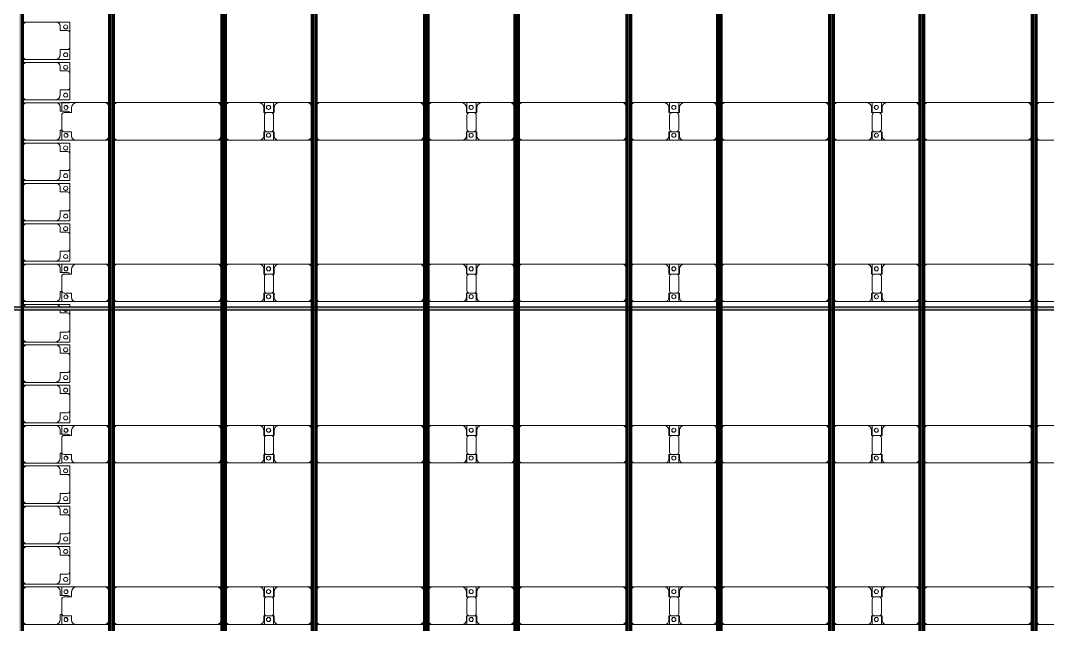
# Model space of a CAD drawing. Header units: millimetres. Extents: x 312848 to 517332, y -142134 to -35114.
# Drawn here: x 399325 to 412048, y -127561 to -120078 of the extents above; entities that cross this region are included whole.
import ezdxf

# ---------------------------------------------------------------- set-up
doc = ezdxf.new("R2010")
doc.units = ezdxf.units.MM
doc.layers.add('A-GENM', color=13, linetype='Continuous', lineweight=9)
doc.layers.add('S-BEAM', color=12, linetype='Continuous', lineweight=9)

# ---------------------------------------------------------------- blocks, each defined once
blk = doc.blocks.new('Dai phao do pin - DẢI PHAO ĐỠ PIN-V14-KHUNG KẾT CẤU BÈ PIN 3')
at = {"layer": 'A-GENM', "color": 7}
for p, q in [((-1312, 242), (-1130, 242)), ((-1312, 137), (-1312, 242)), ((-1190, 182), (-1190, 118)), ((-780, 242), (-1130, 242)), ((-780, 242), (-716, 242)), ((-730, -173), (-730, 192)), ((-676, 242), (-620, 242)), ((-670, 192), (-670, -173)), ((610, 242), (-620, 242)), ((610, 242), (674, 242)), ((660, -173), (660, 192)), ((714, 242), (770, 242)), ((720, 192), (720, -173)), ((1130, 242), (770, 242)), ((1130, 242), (1312, 242)), ((1190, 118), (1190, 182)), ((1198, 242), (1380, 242)), ((1198, 118), (1198, 242)), ((1312, 242), (1312, 118)), ((1320, 182), (1320, 118)), ((1730, 242), (1380, 242)), ((1730, 242), (1794, 242)), ((1780, -173), (1780, 192)), ((1834, 242), (1890, 242)), ((1840, 192), (1840, -173)), ((3120, 242), (1890, 242)), ((3120, 242), (3184, 242)), ((3170, -173), (3170, 192)), ((3224, 242), (3280, 242)), ((3230, 192), (3230, -173)), ((3640, 242), (3280, 242)), ((3640, 242), (3822, 242)), ((3700, 118), (3700, 182)), ((3708, 242), (3890, 242)), ((3708, 118), (3708, 242)), ((3822, 242), (3822, 118)), ((3830, 182), (3830, 118)), ((4240, 242), (3890, 242)), ((4240, 242), (4304, 242)), ((4290, -173), (4290, 192)), ((4344, 242), (4400, 242)), ((4350, 192), (4350, -173)), ((5630, 242), (4400, 242)), ((5630, 242), (5694, 242)), ((5680, -173), (5680, 192)), ((5734, 242), (5790, 242)), ((5740, 192), (5740, -173)), ((6150, 242), (5790, 242)), ((6150, 242), (6332, 242)), ((6210, 118), (6210, 182)), ((6218, 242), (6400, 242)), ((6218, 118), (6218, 242)), ((6332, 242), (6332, 118)), ((6340, 182), (6340, 118)), ((6750, 242), (6400, 242)), ((6750, 242), (6814, 242)), ((6800, -173), (6800, 192)), ((6854, 242), (6910, 242)), ((6860, 192), (6860, -173)), ((8140, 242), (6910, 242)), ((8140, 242), (8204, 242)), ((8190, -173), (8190, 192)), ((8244, 242), (8300, 242)), ((8250, 192), (8250, -173)), ((8660, 242), (8300, 242)), ((8660, 242), (8842, 242)), ((8720, 118), (8720, 182)), ((8728, 242), (8910, 242)), ((8728, 118), (8728, 242)), ((8842, 242), (8842, 118)), ((8850, 182), (8850, 118)), ((9260, 242), (8910, 242)), ((9260, 242), (9324, 242)), ((9310, -173), (9310, 192)), ((9364, 242), (9420, 242)), ((9370, 192), (9370, -173)), ((10650, 242), (9420, 242)), ((10650, 242), (10714, 242)), ((10700, -173), (10700, 192)), ((10754, 242), (10810, 242)), ((10760, 192), (10760, -173)), ((11170, 242), (10810, 242)), ((-1312, 88), (-1312, -88)), ((-1190, 118), (-1282, 118)), ((1282, 118), (1190, 118)), ((1198, 88), (1198, -88)), ((1320, 118), (1228, 118)), ((1312, -88), (1312, 88)), ((3792, 118), (3700, 118)), ((3708, 88), (3708, -88)), ((3830, 118), (3738, 118)), ((3822, -88), (3822, 88)), ((6302, 118), (6210, 118)), ((6218, 88), (6218, -88)), ((6340, 118), (6248, 118)), ((6332, -88), (6332, 88)), ((8812, 118), (8720, 118)), ((8728, 88), (8728, -88)), ((8850, 118), (8758, 118)), ((8842, -88), (8842, 88)), ((-1312, -223), (-1312, -100)), ((-1282, -118), (-1190, -118)), ((-1190, -118), (-1190, -173)), ((1190, -173), (1190, -118)), ((1190, -118), (1282, -118)), ((1198, -223), (1198, -118)), ((1228, -118), (1320, -118)), ((1312, -118), (1312, -223)), ((1320, -118), (1320, -173)), ((3700, -173), (3700, -118)), ((3700, -118), (3792, -118)), ((3708, -223), (3708, -118)), ((3738, -118), (3830, -118)), ((3822, -118), (3822, -223)), ((3830, -118), (3830, -173)), ((6210, -173), (6210, -118)), ((6210, -118), (6302, -118)), ((6218, -223), (6218, -118)), ((6248, -118), (6340, -118)), ((6332, -118), (6332, -223)), ((6340, -118), (6340, -173)), ((8720, -173), (8720, -118)), ((8720, -118), (8812, -118)), ((8728, -223), (8728, -118)), ((8758, -118), (8850, -118)), ((8842, -118), (8842, -223)), ((8850, -118), (8850, -173)), ((-1140, -223), (-1312, -223)), ((-1140, -223), (-780, -223)), ((-716, -223), (-780, -223)), ((-620, -223), (-676, -223)), ((-620, -223), (610, -223)), ((674, -223), (610, -223)), ((770, -223), (714, -223)), ((770, -223), (1140, -223)), ((1312, -223), (1140, -223)), ((1370, -223), (1198, -223)), ((1370, -223), (1730, -223)), ((1794, -223), (1730, -223)), ((1890, -223), (1834, -223)), ((1890, -223), (3120, -223)), ((3184, -223), (3120, -223)), ((3280, -223), (3224, -223)), ((3280, -223), (3650, -223)), ((3822, -223), (3650, -223)), ((3880, -223), (3708, -223)), ((3880, -223), (4240, -223)), ((4304, -223), (4240, -223)), ((4400, -223), (4344, -223)), ((4400, -223), (5630, -223)), ((5694, -223), (5630, -223)), ((5790, -223), (5734, -223)), ((5790, -223), (6160, -223)), ((6332, -223), (6160, -223)), ((6390, -223), (6218, -223)), ((6390, -223), (6750, -223)), ((6814, -223), (6750, -223)), ((6910, -223), (6854, -223)), ((6910, -223), (8140, -223)), ((8204, -223), (8140, -223)), ((8300, -223), (8244, -223)), ((8300, -223), (8670, -223)), ((8842, -223), (8670, -223)), ((8900, -223), (8728, -223)), ((8900, -223), (9260, -223)), ((9324, -223), (9260, -223)), ((9420, -223), (9364, -223)), ((9420, -223), (10650, -223)), ((10714, -223), (10650, -223)), ((10810, -223), (10754, -223)), ((10810, -223), (11180, -223))]:
    blk.add_line(p, q, dxfattribs=at)
for centre, radius, start, end in [((-1259, 183), 25, 0, 180), ((-1259, 183), 25, 180, 360), ((-1130, 182), 60, 90, 180), ((-1130, 182), 60, 150, 180), ((-780, 192), 50, 360, 90), ((-780, 192), 50, 360, 45), ((-620, 192), 50, 90, 180), ((-620, 192), 50, 105, 180), ((610, 192), 50, 360, 90), ((610, 192), 50, 15, 90), ((770, 192), 50, 90, 180), ((770, 192), 50, 135, 180), ((1130, 182), 60, 360, 90), ((1130, 182), 60, 360, 30), ((1249, 183), 25, 360, 180), ((1249, 183), 25, 180, 0), ((1251, 183), 25, 0, 180), ((1251, 183), 25, 180, 0), ((1380, 182), 60, 90, 180), ((1380, 182), 60, 150, 180), ((1730, 192), 50, 360, 90), ((1730, 192), 50, 360, 45), ((1890, 192), 50, 90, 180), ((1890, 192), 50, 105, 180), ((3120, 192), 50, 360, 90), ((3120, 192), 50, 15, 90), ((3280, 192), 50, 90, 180), ((3280, 192), 50, 135, 180), ((3640, 182), 60, 360, 90), ((3640, 182), 60, 360, 30), ((3759, 183), 25, 360, 180), ((3759, 183), 25, 180, 0), ((3761, 183), 25, 0, 180), ((3761, 183), 25, 180, 0), ((3890, 182), 60, 90, 180), ((3890, 182), 60, 150, 180), ((4240, 192), 50, 360, 90), ((4240, 192), 50, 360, 45), ((4400, 192), 50, 90, 180), ((4400, 192), 50, 105, 180), ((5630, 192), 50, 360, 90), ((5630, 192), 50, 15, 90), ((5790, 192), 50, 90, 180), ((5790, 192), 50, 135, 180), ((6150, 182), 60, 0, 90), ((6150, 182), 60, 0, 30), ((6269, 183), 25, 0, 180), ((6269, 183), 25, 180, 360), ((6271, 183), 25, 0, 180), ((6271, 183), 25, 180, 360), ((6400, 182), 60, 90, 180), ((6400, 182), 60, 150, 180), ((6750, 192), 50, 360, 90), ((6750, 192), 50, 360, 45), ((6910, 192), 50, 90, 180), ((6910, 192), 50, 105, 180), ((8140, 192), 50, 360, 90), ((8140, 192), 50, 15, 90), ((8300, 192), 50, 90, 180), ((8300, 192), 50, 135, 180), ((8660, 182), 60, 360, 90), ((8660, 182), 60, 360, 30), ((8779, 183), 25, 0, 180), ((8779, 183), 25, 180, 0), ((8781, 183), 25, 360, 180), ((8781, 183), 25, 180, 360), ((8910, 182), 60, 90, 180), ((8910, 182), 60, 150, 180), ((9260, 192), 50, 360, 90), ((9260, 192), 50, 360, 45), ((9420, 192), 50, 90, 180), ((9420, 192), 50, 105, 180), ((10650, 192), 50, 360, 90), ((10650, 192), 50, 15, 90), ((10810, 192), 50, 90, 180), ((10810, 192), 50, 135, 180), ((-1282, 88), 30, 90, 180), ((1228, 88), 30, 90, 180), ((1282, 88), 30, 360, 90), ((3738, 88), 30, 90, 180), ((3792, 88), 30, 360, 90), ((6248, 88), 30, 90, 180), ((6302, 88), 30, 360, 90), ((8758, 88), 30, 90, 180), ((8812, 88), 30, 360, 90), ((-1282, -88), 30, 180, 270), ((-1282, -88), 30, 210, 240), ((1228, -88), 30, 180, 270), ((1282, -88), 30, 270, 360), ((3738, -88), 30, 180, 270), ((3792, -88), 30, 270, 360), ((6248, -88), 30, 180, 270), ((6302, -88), 30, 270, 360), ((8758, -88), 30, 180, 270), ((8812, -88), 30, 270, 360), ((-1259, -162), 25, 0, 180), ((-1259, -162), 25, 180, 0), ((-1140, -173), 50, 180, 270), ((-1140, -173), 50, 180, 225), ((-780, -173), 50, 270, 360), ((-780, -173), 50, 315, 360), ((-620, -173), 50, 180, 270), ((-620, -173), 50, 180, 270), ((610, -173), 50, 270, 360), ((610, -173), 50, 285, 360), ((770, -173), 50, 180, 270), ((770, -173), 50, 180, 225), ((1140, -173), 50, 270, 360), ((1140, -173), 50, 315, 360), ((1249, -162), 25, 360, 180), ((1249, -162), 25, 180, 360), ((1251, -162), 25, 0, 180), ((1251, -162), 25, 180, 0), ((1370, -173), 50, 180, 270), ((1370, -173), 50, 180, 225), ((1730, -173), 50, 270, 360), ((1730, -173), 50, 315, 360), ((1890, -173), 50, 180, 270), ((1890, -173), 50, 180, 270), ((3120, -173), 50, 270, 360), ((3120, -173), 50, 285, 360), ((3280, -173), 50, 180, 270), ((3280, -173), 50, 180, 225), ((3650, -173), 50, 270, 360), ((3650, -173), 50, 315, 360), ((3759, -162), 25, 0, 180), ((3759, -162), 25, 180, 0), ((3761, -162), 25, 360, 180), ((3761, -162), 25, 180, 0), ((3880, -173), 50, 180, 270), ((3880, -173), 50, 180, 217.9492), ((4240, -173), 50, 270, 360), ((4240, -173), 50, 315, 360), ((4400, -173), 50, 180, 270), ((4400, -173), 50, 180, 270), ((5630, -173), 50, 270, 360), ((5630, -173), 50, 285, 360), ((5790, -173), 50, 180, 270), ((5790, -173), 50, 180, 225), ((6160, -173), 50, 270, 360), ((6160, -173), 50, 315, 360), ((6269, -162), 25, 360, 180), ((6269, -162), 25, 180, 0), ((6271, -162), 25, 0, 180), ((6271, -162), 25, 180, 0), ((6390, -173), 50, 180, 270), ((6390, -173), 50, 180, 225), ((6750, -173), 50, 270, 360), ((6750, -173), 50, 315, 360), ((6910, -173), 50, 180, 270), ((6910, -173), 50, 180, 270), ((8140, -173), 50, 270, 360), ((8140, -173), 50, 285, 360), ((8300, -173), 50, 180, 270), ((8300, -173), 50, 180, 225), ((8670, -173), 50, 270, 360), ((8670, -173), 50, 315, 360), ((8779, -162), 25, 360, 180), ((8779, -162), 25, 180, 0), ((8781, -162), 25, 360, 180), ((8781, -162), 25, 180, 0), ((8900, -173), 50, 180, 270), ((8900, -173), 50, 180, 225), ((9260, -173), 50, 270, 360), ((9260, -173), 50, 315, 360), ((9420, -173), 50, 180, 270), ((9420, -173), 50, 180, 270), ((10650, -173), 50, 270, 0), ((10650, -173), 50, 285, 360), ((10810, -173), 50, 180, 270), ((10810, -173), 50, 180, 225)]:
    blk.add_arc(centre, radius, start, end, dxfattribs=at)
blk = doc.blocks.new('Dai phao do pin - DẢI PHAO ĐỠ PIN-V15-KHUNG KẾT CẤU BÈ PIN 3')
at = {"layer": 'A-GENM', "color": 7}
for p, q in [((-1312, 242), (-1130, 242)), ((-1312, 137), (-1312, 242)), ((-1190, 182), (-1190, 118)), ((-780, 242), (-1130, 242)), ((-780, 242), (-716, 242)), ((-730, -173), (-730, 192)), ((-676, 242), (-620, 242)), ((-670, 192), (-670, -173)), ((610, 242), (-620, 242)), ((610, 242), (674, 242)), ((660, -173), (660, 192)), ((714, 242), (770, 242)), ((720, 192), (720, -173)), ((1130, 242), (770, 242)), ((1130, 242), (1312, 242)), ((1190, 118), (1190, 182)), ((1198, 242), (1380, 242)), ((1198, 118), (1198, 242)), ((1312, 242), (1312, 118)), ((1320, 182), (1320, 118)), ((1730, 242), (1380, 242)), ((1730, 242), (1794, 242)), ((1780, -173), (1780, 192)), ((1834, 242), (1890, 242)), ((1840, 192), (1840, -173)), ((3120, 242), (1890, 242)), ((3120, 242), (3184, 242)), ((3170, -173), (3170, 192)), ((3224, 242), (3280, 242)), ((3230, 192), (3230, -173)), ((3640, 242), (3280, 242)), ((3640, 242), (3822, 242)), ((3700, 118), (3700, 182)), ((3708, 242), (3890, 242)), ((3708, 118), (3708, 242)), ((3822, 242), (3822, 118)), ((3830, 182), (3830, 118)), ((4240, 242), (3890, 242)), ((4240, 242), (4304, 242)), ((4290, -173), (4290, 192)), ((4344, 242), (4400, 242)), ((4350, 192), (4350, -173)), ((5630, 242), (4400, 242)), ((5630, 242), (5694, 242)), ((5680, -173), (5680, 192)), ((5734, 242), (5790, 242)), ((5740, 192), (5740, -173)), ((6150, 242), (5790, 242)), ((6150, 242), (6332, 242)), ((6210, 118), (6210, 182)), ((6218, 242), (6400, 242)), ((6218, 118), (6218, 242)), ((6332, 242), (6332, 118)), ((6340, 182), (6340, 118)), ((6750, 242), (6400, 242)), ((6750, 242), (6814, 242)), ((6800, -173), (6800, 192)), ((6854, 242), (6910, 242)), ((6860, 192), (6860, -173)), ((8140, 242), (6910, 242)), ((8140, 242), (8204, 242)), ((8190, -173), (8190, 192)), ((8244, 242), (8300, 242)), ((8250, 192), (8250, -173)), ((8660, 242), (8300, 242)), ((8660, 242), (8842, 242)), ((8720, 118), (8720, 182)), ((8728, 242), (8910, 242)), ((8728, 118), (8728, 242)), ((8842, 242), (8842, 118)), ((8850, 182), (8850, 118)), ((9260, 242), (8910, 242)), ((9260, 242), (9324, 242)), ((9310, -173), (9310, 192)), ((9364, 242), (9420, 242)), ((9370, 192), (9370, -173)), ((10650, 242), (9420, 242)), ((10650, 242), (10714, 242)), ((10700, -173), (10700, 192)), ((10754, 242), (10810, 242)), ((10760, 192), (10760, -173)), ((11170, 242), (10810, 242)), ((-1312, 88), (-1312, -88)), ((-1190, 118), (-1282, 118)), ((1282, 118), (1190, 118)), ((1198, 88), (1198, -88)), ((1320, 118), (1228, 118)), ((1312, -88), (1312, 88)), ((3792, 118), (3700, 118)), ((3708, 88), (3708, -88)), ((3830, 118), (3738, 118)), ((3822, -88), (3822, 88)), ((6302, 118), (6210, 118)), ((6218, 88), (6218, -88)), ((6340, 118), (6248, 118)), ((6332, -88), (6332, 88)), ((8812, 118), (8720, 118)), ((8728, 88), (8728, -88)), ((8850, 118), (8758, 118)), ((8842, -88), (8842, 88)), ((-1312, -223), (-1312, -100)), ((-1282, -118), (-1190, -118)), ((-1190, -118), (-1190, -173)), ((1190, -173), (1190, -118)), ((1190, -118), (1282, -118)), ((1198, -223), (1198, -118)), ((1228, -118), (1320, -118)), ((1312, -118), (1312, -223)), ((1320, -118), (1320, -173)), ((3700, -173), (3700, -118)), ((3700, -118), (3792, -118)), ((3708, -223), (3708, -118)), ((3738, -118), (3830, -118)), ((3822, -118), (3822, -223)), ((3830, -118), (3830, -173)), ((6210, -173), (6210, -118)), ((6210, -118), (6302, -118)), ((6218, -223), (6218, -118)), ((6248, -118), (6340, -118)), ((6332, -118), (6332, -223)), ((6340, -118), (6340, -173)), ((8720, -173), (8720, -118)), ((8720, -118), (8812, -118)), ((8728, -223), (8728, -118)), ((8758, -118), (8850, -118)), ((8842, -118), (8842, -223)), ((8850, -118), (8850, -173)), ((-1140, -223), (-1312, -223)), ((-1140, -223), (-780, -223)), ((-716, -223), (-780, -223)), ((-620, -223), (-676, -223)), ((-620, -223), (610, -223)), ((674, -223), (610, -223)), ((770, -223), (714, -223)), ((770, -223), (1140, -223)), ((1312, -223), (1140, -223)), ((1370, -223), (1198, -223)), ((1370, -223), (1730, -223)), ((1794, -223), (1730, -223)), ((1890, -223), (1834, -223)), ((1890, -223), (3120, -223)), ((3184, -223), (3120, -223)), ((3280, -223), (3224, -223)), ((3280, -223), (3650, -223)), ((3822, -223), (3650, -223)), ((3880, -223), (3708, -223)), ((3880, -223), (4240, -223)), ((4304, -223), (4240, -223)), ((4400, -223), (4344, -223)), ((4400, -223), (5630, -223)), ((5694, -223), (5630, -223)), ((5790, -223), (5734, -223)), ((5790, -223), (6160, -223)), ((6332, -223), (6160, -223)), ((6390, -223), (6218, -223)), ((6390, -223), (6750, -223)), ((6814, -223), (6750, -223)), ((6910, -223), (6854, -223)), ((6910, -223), (8140, -223)), ((8204, -223), (8140, -223)), ((8300, -223), (8244, -223)), ((8300, -223), (8670, -223)), ((8842, -223), (8670, -223)), ((8900, -223), (8728, -223)), ((8900, -223), (9260, -223)), ((9324, -223), (9260, -223)), ((9420, -223), (9364, -223)), ((9420, -223), (10650, -223)), ((10714, -223), (10650, -223)), ((10810, -223), (10754, -223)), ((10810, -223), (11180, -223))]:
    blk.add_line(p, q, dxfattribs=at)
for centre, radius, start, end in [((-1259, 183), 25, 0, 180), ((-1259, 183), 25, 180, 360), ((-1130, 182), 60, 90, 180), ((-1130, 182), 60, 151.1474, 180), ((-780, 192), 50, 360, 90), ((-780, 192), 50, 360, 45), ((-620, 192), 50, 90, 180), ((-620, 192), 50, 105, 180), ((610, 192), 50, 360, 90), ((610, 192), 50, 15, 90), ((770, 192), 50, 90, 180), ((770, 192), 50, 135, 180), ((1130, 182), 60, 360, 90), ((1130, 182), 60, 360, 28.8526), ((1249, 183), 25, 360, 180), ((1249, 183), 25, 180, 0), ((1251, 183), 25, 0, 180), ((1251, 183), 25, 180, 0), ((1380, 182), 60, 90, 180), ((1380, 182), 60, 151.1474, 180), ((1730, 192), 50, 360, 90), ((1730, 192), 50, 360, 45), ((1890, 192), 50, 90, 180), ((1890, 192), 50, 105, 180), ((3120, 192), 50, 360, 90), ((3120, 192), 50, 15, 90), ((3280, 192), 50, 90, 180), ((3280, 192), 50, 135, 180), ((3640, 182), 60, 360, 90), ((3640, 182), 60, 360, 28.8526), ((3759, 183), 25, 360, 180), ((3759, 183), 25, 180, 0), ((3761, 183), 25, 0, 180), ((3761, 183), 25, 180, 0), ((3890, 182), 60, 90, 180), ((3890, 182), 60, 151.1474, 180), ((4240, 192), 50, 360, 90), ((4240, 192), 50, 360, 45), ((4400, 192), 50, 90, 180), ((4400, 192), 50, 105, 180), ((5630, 192), 50, 360, 90), ((5630, 192), 50, 15, 90), ((5790, 192), 50, 90, 180), ((5790, 192), 50, 135, 180), ((6150, 182), 60, 0, 90), ((6150, 182), 60, 0, 28.8526), ((6269, 183), 25, 0, 180), ((6269, 183), 25, 180, 360), ((6271, 183), 25, 0, 180), ((6271, 183), 25, 180, 360), ((6400, 182), 60, 90, 180), ((6400, 182), 60, 151.1474, 180), ((6750, 192), 50, 360, 90), ((6750, 192), 50, 360, 45), ((6910, 192), 50, 90, 180), ((6910, 192), 50, 105, 180), ((8140, 192), 50, 360, 90), ((8140, 192), 50, 15, 90), ((8300, 192), 50, 90, 180), ((8300, 192), 50, 135, 180), ((8660, 182), 60, 360, 90), ((8660, 182), 60, 360, 28.8526), ((8779, 183), 25, 0, 180), ((8779, 183), 25, 180, 0), ((8781, 183), 25, 360, 180), ((8781, 183), 25, 180, 360), ((8910, 182), 60, 90, 180), ((8910, 182), 60, 151.1474, 180), ((9260, 192), 50, 360, 90), ((9260, 192), 50, 360, 45), ((9420, 192), 50, 90, 180), ((9420, 192), 50, 105, 180), ((10650, 192), 50, 360, 90), ((10650, 192), 50, 15, 90), ((10810, 192), 50, 90, 180), ((10810, 192), 50, 135, 180), ((-1282, 88), 30, 90, 180), ((1228, 88), 30, 90, 180), ((1282, 88), 30, 360, 90), ((3738, 88), 30, 90, 180), ((3792, 88), 30, 360, 90), ((6248, 88), 30, 90, 180), ((6302, 88), 30, 360, 90), ((8758, 88), 30, 90, 180), ((8812, 88), 30, 360, 90), ((-1282, -88), 30, 180, 270), ((-1282, -88), 30, 210, 240), ((1228, -88), 30, 180, 270), ((1282, -88), 30, 270, 360), ((3738, -88), 30, 180, 270), ((3792, -88), 30, 270, 360), ((6248, -88), 30, 180, 270), ((6302, -88), 30, 270, 360), ((8758, -88), 30, 180, 270), ((8812, -88), 30, 270, 360), ((-1259, -162), 25, 0, 180), ((-1259, -162), 25, 180, 0), ((-1140, -173), 50, 180, 270), ((-1140, -173), 50, 180, 225), ((-780, -173), 50, 270, 360), ((-780, -173), 50, 315, 360), ((-620, -173), 50, 180, 270), ((-620, -173), 50, 180, 270), ((610, -173), 50, 270, 360), ((610, -173), 50, 285, 360), ((770, -173), 50, 180, 270), ((770, -173), 50, 180, 225), ((1140, -173), 50, 270, 360), ((1140, -173), 50, 315, 360), ((1249, -162), 25, 360, 180), ((1249, -162), 25, 180, 360), ((1251, -162), 25, 0, 180), ((1251, -162), 25, 180, 0), ((1370, -173), 50, 180, 270), ((1370, -173), 50, 180, 225), ((1730, -173), 50, 270, 360), ((1730, -173), 50, 315, 360), ((1890, -173), 50, 180, 270), ((1890, -173), 50, 180, 270), ((3120, -173), 50, 270, 360), ((3120, -173), 50, 285, 360), ((3280, -173), 50, 180, 270), ((3280, -173), 50, 180, 225), ((3650, -173), 50, 270, 360), ((3650, -173), 50, 315, 360), ((3759, -162), 25, 0, 180), ((3759, -162), 25, 180, 0), ((3761, -162), 25, 360, 180), ((3761, -162), 25, 180, 0), ((3880, -173), 50, 180, 270), ((3880, -173), 50, 180, 217.9492), ((4240, -173), 50, 270, 360), ((4240, -173), 50, 315, 360), ((4400, -173), 50, 180, 270), ((4400, -173), 50, 180, 270), ((5630, -173), 50, 270, 360), ((5630, -173), 50, 285, 360), ((5790, -173), 50, 180, 270), ((5790, -173), 50, 180, 225), ((6160, -173), 50, 270, 360), ((6160, -173), 50, 315, 360), ((6269, -162), 25, 360, 180), ((6269, -162), 25, 180, 0), ((6271, -162), 25, 0, 180), ((6271, -162), 25, 180, 0), ((6390, -173), 50, 180, 270), ((6390, -173), 50, 180, 225), ((6750, -173), 50, 270, 360), ((6750, -173), 50, 315, 360), ((6910, -173), 50, 180, 270), ((6910, -173), 50, 180, 270), ((8140, -173), 50, 270, 360), ((8140, -173), 50, 285, 360), ((8300, -173), 50, 180, 270), ((8300, -173), 50, 180, 225), ((8670, -173), 50, 270, 360), ((8670, -173), 50, 315, 360), ((8779, -162), 25, 360, 180), ((8779, -162), 25, 180, 0), ((8781, -162), 25, 360, 180), ((8781, -162), 25, 180, 0), ((8900, -173), 50, 180, 270), ((8900, -173), 50, 180, 225), ((9260, -173), 50, 270, 360), ((9260, -173), 50, 315, 360), ((9420, -173), 50, 180, 270), ((9420, -173), 50, 180, 270), ((10650, -173), 50, 270, 0), ((10650, -173), 50, 285, 360), ((10810, -173), 50, 180, 270), ((10810, -173), 50, 180, 225)]:
    blk.add_arc(centre, radius, start, end, dxfattribs=at)
blk = doc.blocks.new('Dai phao do pin - DẢI PHAO ĐỠ PIN-67305-KHUNG KẾT CẤU BÈ PIN 3')
at = {"layer": 'A-GENM', "color": 7}
for p, q in [((-1312, 242), (-1130, 242)), ((-1312, 137), (-1312, 242)), ((-1190, 182), (-1190, 118)), ((-780, 242), (-1130, 242)), ((-780, 242), (-716, 242)), ((-730, -173), (-730, 192)), ((-676, 242), (-620, 242)), ((-670, 192), (-670, -173)), ((610, 242), (-620, 242)), ((610, 242), (674, 242)), ((660, -173), (660, 192)), ((714, 242), (770, 242)), ((720, 192), (720, -173)), ((1130, 242), (770, 242)), ((1130, 242), (1312, 242)), ((1190, 118), (1190, 182)), ((1198, 242), (1380, 242)), ((1198, 118), (1198, 242)), ((1312, 242), (1312, 118)), ((1320, 182), (1320, 118)), ((1730, 242), (1380, 242)), ((1730, 242), (1794, 242)), ((1780, -173), (1780, 192)), ((1834, 242), (1890, 242)), ((1840, 192), (1840, -173)), ((3120, 242), (1890, 242)), ((3120, 242), (3184, 242)), ((3170, -173), (3170, 192)), ((3224, 242), (3280, 242)), ((3230, 192), (3230, -173)), ((3640, 242), (3280, 242)), ((3640, 242), (3822, 242)), ((3700, 118), (3700, 182)), ((3708, 242), (3890, 242)), ((3708, 118), (3708, 242)), ((3822, 242), (3822, 118)), ((3830, 182), (3830, 118)), ((4240, 242), (3890, 242)), ((4240, 242), (4304, 242)), ((4290, -173), (4290, 192)), ((4344, 242), (4400, 242)), ((4350, 192), (4350, -173)), ((5630, 242), (4400, 242)), ((5630, 242), (5694, 242)), ((5680, -173), (5680, 192)), ((5734, 242), (5790, 242)), ((5740, 192), (5740, -173)), ((6150, 242), (5790, 242)), ((6150, 242), (6332, 242)), ((6210, 118), (6210, 182)), ((6218, 242), (6400, 242)), ((6218, 118), (6218, 242)), ((6332, 242), (6332, 118)), ((6340, 182), (6340, 118)), ((6750, 242), (6400, 242)), ((6750, 242), (6814, 242)), ((6800, -173), (6800, 192)), ((6854, 242), (6910, 242)), ((6860, 192), (6860, -173)), ((8140, 242), (6910, 242)), ((8140, 242), (8204, 242)), ((8190, -173), (8190, 192)), ((8244, 242), (8300, 242)), ((8250, 192), (8250, -173)), ((8660, 242), (8300, 242)), ((8660, 242), (8842, 242)), ((8720, 118), (8720, 182)), ((8728, 242), (8910, 242)), ((8728, 118), (8728, 242)), ((8842, 242), (8842, 118)), ((8850, 182), (8850, 118)), ((9260, 242), (8910, 242)), ((9260, 242), (9324, 242)), ((9310, -173), (9310, 192)), ((9364, 242), (9420, 242)), ((9370, 192), (9370, -173)), ((10650, 242), (9420, 242)), ((10650, 242), (10714, 242)), ((10700, -173), (10700, 192)), ((10754, 242), (10810, 242)), ((10760, 192), (10760, -173)), ((11170, 242), (10810, 242)), ((-1312, 88), (-1312, -88)), ((-1190, 118), (-1282, 118)), ((1282, 118), (1190, 118)), ((1198, 88), (1198, -88)), ((1320, 118), (1228, 118)), ((1312, -88), (1312, 88)), ((3792, 118), (3700, 118)), ((3708, 88), (3708, -88)), ((3830, 118), (3738, 118)), ((3822, -88), (3822, 88)), ((6302, 118), (6210, 118)), ((6218, 88), (6218, -88)), ((6340, 118), (6248, 118)), ((6332, -88), (6332, 88)), ((8812, 118), (8720, 118)), ((8728, 88), (8728, -88)), ((8850, 118), (8758, 118)), ((8842, -88), (8842, 88)), ((-1312, -223), (-1312, -100)), ((-1282, -118), (-1190, -118)), ((-1190, -118), (-1190, -173)), ((1190, -173), (1190, -118)), ((1190, -118), (1282, -118)), ((1198, -223), (1198, -118)), ((1228, -118), (1320, -118)), ((1312, -118), (1312, -223)), ((1320, -118), (1320, -173)), ((3700, -173), (3700, -118)), ((3700, -118), (3792, -118)), ((3708, -223), (3708, -118)), ((3738, -118), (3830, -118)), ((3822, -118), (3822, -223)), ((3830, -118), (3830, -173)), ((6210, -173), (6210, -118)), ((6210, -118), (6302, -118)), ((6218, -223), (6218, -118)), ((6248, -118), (6340, -118)), ((6332, -118), (6332, -223)), ((6340, -118), (6340, -173)), ((8720, -173), (8720, -118)), ((8720, -118), (8812, -118)), ((8728, -223), (8728, -118)), ((8758, -118), (8850, -118)), ((8842, -118), (8842, -223)), ((8850, -118), (8850, -173)), ((-1140, -223), (-1312, -223)), ((-1140, -223), (-780, -223)), ((-716, -223), (-780, -223)), ((-620, -223), (-676, -223)), ((-620, -223), (610, -223)), ((674, -223), (610, -223)), ((770, -223), (714, -223)), ((770, -223), (1140, -223)), ((1312, -223), (1140, -223)), ((1370, -223), (1198, -223)), ((1370, -223), (1730, -223)), ((1794, -223), (1730, -223)), ((1890, -223), (1834, -223)), ((1890, -223), (3120, -223)), ((3184, -223), (3120, -223)), ((3280, -223), (3224, -223)), ((3280, -223), (3650, -223)), ((3822, -223), (3650, -223)), ((3880, -223), (3708, -223)), ((3880, -223), (4240, -223)), ((4304, -223), (4240, -223)), ((4400, -223), (4344, -223)), ((4400, -223), (5630, -223)), ((5694, -223), (5630, -223)), ((5790, -223), (5734, -223)), ((5790, -223), (6160, -223)), ((6332, -223), (6160, -223)), ((6390, -223), (6218, -223)), ((6390, -223), (6750, -223)), ((6814, -223), (6750, -223)), ((6910, -223), (6854, -223)), ((6910, -223), (8140, -223)), ((8204, -223), (8140, -223)), ((8300, -223), (8244, -223)), ((8300, -223), (8670, -223)), ((8842, -223), (8670, -223)), ((8900, -223), (8728, -223)), ((8900, -223), (9260, -223)), ((9324, -223), (9260, -223)), ((9420, -223), (9364, -223)), ((9420, -223), (10650, -223)), ((10714, -223), (10650, -223)), ((10810, -223), (10754, -223)), ((10810, -223), (11180, -223))]:
    blk.add_line(p, q, dxfattribs=at)
for centre, radius, start, end in [((-1259, 183), 25, 0, 180), ((-1259, 183), 25, 180, 360), ((-1130, 182), 60, 90, 180), ((-1130, 182), 60, 150, 180), ((-780, 192), 50, 360, 90), ((-780, 192), 50, 360, 45), ((-620, 192), 50, 90, 180), ((-620, 192), 50, 105, 180), ((610, 192), 50, 360, 90), ((610, 192), 50, 15, 90), ((770, 192), 50, 90, 180), ((770, 192), 50, 135, 180), ((1130, 182), 60, 360, 90), ((1130, 182), 60, 360, 30), ((1249, 183), 25, 360, 180), ((1249, 183), 25, 180, 0), ((1251, 183), 25, 0, 180), ((1251, 183), 25, 180, 0), ((1380, 182), 60, 90, 180), ((1380, 182), 60, 150, 180), ((1730, 192), 50, 360, 90), ((1730, 192), 50, 360, 45), ((1890, 192), 50, 90, 180), ((1890, 192), 50, 105, 180), ((3120, 192), 50, 360, 90), ((3120, 192), 50, 15, 90), ((3280, 192), 50, 90, 180), ((3280, 192), 50, 135, 180), ((3640, 182), 60, 360, 90), ((3640, 182), 60, 360, 30), ((3759, 183), 25, 360, 180), ((3759, 183), 25, 180, 0), ((3761, 183), 25, 0, 180), ((3761, 183), 25, 180, 0), ((3890, 182), 60, 90, 180), ((3890, 182), 60, 150, 180), ((4240, 192), 50, 360, 90), ((4240, 192), 50, 360, 45), ((4400, 192), 50, 90, 180), ((4400, 192), 50, 105, 180), ((5630, 192), 50, 360, 90), ((5630, 192), 50, 15, 90), ((5790, 192), 50, 90, 180), ((5790, 192), 50, 135, 180), ((6150, 182), 60, 0, 90), ((6150, 182), 60, 0, 30), ((6269, 183), 25, 0, 180), ((6269, 183), 25, 180, 360), ((6271, 183), 25, 0, 180), ((6271, 183), 25, 180, 360), ((6400, 182), 60, 90, 180), ((6400, 182), 60, 150, 180), ((6750, 192), 50, 360, 90), ((6750, 192), 50, 360, 45), ((6910, 192), 50, 90, 180), ((6910, 192), 50, 105, 180), ((8140, 192), 50, 360, 90), ((8140, 192), 50, 15, 90), ((8300, 192), 50, 90, 180), ((8300, 192), 50, 135, 180), ((8660, 182), 60, 360, 90), ((8660, 182), 60, 360, 30), ((8779, 183), 25, 0, 180), ((8779, 183), 25, 180, 0), ((8781, 183), 25, 360, 180), ((8781, 183), 25, 180, 360), ((8910, 182), 60, 90, 180), ((8910, 182), 60, 150, 180), ((9260, 192), 50, 360, 90), ((9260, 192), 50, 360, 45), ((9420, 192), 50, 90, 180), ((9420, 192), 50, 105, 180), ((10650, 192), 50, 360, 90), ((10650, 192), 50, 15, 90), ((10810, 192), 50, 90, 180), ((10810, 192), 50, 135, 180), ((-1282, 88), 30, 90, 180), ((1228, 88), 30, 90, 180), ((1282, 88), 30, 360, 90), ((3738, 88), 30, 90, 180), ((3792, 88), 30, 360, 90), ((6248, 88), 30, 90, 180), ((6302, 88), 30, 360, 90), ((8758, 88), 30, 90, 180), ((8812, 88), 30, 360, 90), ((-1282, -88), 30, 180, 270), ((-1282, -88), 30, 210, 240), ((1228, -88), 30, 180, 270), ((1282, -88), 30, 270, 360), ((3738, -88), 30, 180, 270), ((3792, -88), 30, 270, 360), ((6248, -88), 30, 180, 270), ((6302, -88), 30, 270, 360), ((8758, -88), 30, 180, 270), ((8812, -88), 30, 270, 360), ((-1259, -162), 25, 0, 180), ((-1259, -162), 25, 180, 0), ((-1140, -173), 50, 180, 270), ((-1140, -173), 50, 180, 225), ((-780, -173), 50, 270, 360), ((-780, -173), 50, 315, 360), ((-620, -173), 50, 180, 270), ((-620, -173), 50, 180, 270), ((610, -173), 50, 270, 360), ((610, -173), 50, 285, 360), ((770, -173), 50, 180, 270), ((770, -173), 50, 180, 225), ((1140, -173), 50, 270, 360), ((1140, -173), 50, 315, 360), ((1249, -162), 25, 360, 180), ((1249, -162), 25, 180, 360), ((1251, -162), 25, 0, 180), ((1251, -162), 25, 180, 0), ((1370, -173), 50, 180, 270), ((1370, -173), 50, 180, 225), ((1730, -173), 50, 270, 360), ((1730, -173), 50, 315, 360), ((1890, -173), 50, 180, 270), ((1890, -173), 50, 180, 270), ((3120, -173), 50, 270, 360), ((3120, -173), 50, 285, 360), ((3280, -173), 50, 180, 270), ((3280, -173), 50, 180, 225), ((3650, -173), 50, 270, 360), ((3650, -173), 50, 315, 360), ((3759, -162), 25, 0, 180), ((3759, -162), 25, 180, 0), ((3761, -162), 25, 360, 180), ((3761, -162), 25, 180, 0), ((3880, -173), 50, 180, 270), ((3880, -173), 50, 180, 217.9492), ((4240, -173), 50, 270, 360), ((4240, -173), 50, 315, 360), ((4400, -173), 50, 180, 270), ((4400, -173), 50, 180, 270), ((5630, -173), 50, 270, 360), ((5630, -173), 50, 285, 360), ((5790, -173), 50, 180, 270), ((5790, -173), 50, 180, 225), ((6160, -173), 50, 270, 360), ((6160, -173), 50, 315, 360), ((6269, -162), 25, 360, 180), ((6269, -162), 25, 180, 0), ((6271, -162), 25, 0, 180), ((6271, -162), 25, 180, 0), ((6390, -173), 50, 180, 270), ((6390, -173), 50, 180, 225), ((6750, -173), 50, 270, 360), ((6750, -173), 50, 315, 360), ((6910, -173), 50, 180, 270), ((6910, -173), 50, 180, 270), ((8140, -173), 50, 270, 360), ((8140, -173), 50, 285, 360), ((8300, -173), 50, 180, 270), ((8300, -173), 50, 180, 225), ((8670, -173), 50, 270, 360), ((8670, -173), 50, 315, 360), ((8779, -162), 25, 360, 180), ((8779, -162), 25, 180, 0), ((8781, -162), 25, 360, 180), ((8781, -162), 25, 180, 0), ((8900, -173), 50, 180, 270), ((8900, -173), 50, 180, 225), ((9260, -173), 50, 270, 360), ((9260, -173), 50, 315, 360), ((9420, -173), 50, 180, 270), ((9420, -173), 50, 180, 270), ((10650, -173), 50, 270, 0), ((10650, -173), 50, 285, 360), ((10810, -173), 50, 180, 270), ((10810, -173), 50, 180, 225)]:
    blk.add_arc(centre, radius, start, end, dxfattribs=at)
blk = doc.blocks.new('Dầm C52 - Dầm C52-66217-KHUNG KẾT CẤU BÈ PIN 3')
at = {"layer": 'S-BEAM', "lineweight": 140}
blk.add_hatch(color=1, dxfattribs=at).paths.add_polyline_path([(-10599, -20), (10599, -20), (10599, 20), (-10599, 20)])
at = {"layer": 'S-BEAM', "color": 1, "lineweight": 140}
for p, q in [((-10599, 20), (10599, 20)), ((10599, -20), (-10599, -20))]:
    blk.add_line(p, q, dxfattribs=at)
blk = doc.blocks.new('Dầm C52 - Dầm C52-V17-KHUNG KẾT CẤU BÈ PIN 3')
at = {"layer": 'S-BEAM', "lineweight": 140}
blk.add_hatch(color=1, dxfattribs=at).paths.add_polyline_path([(-10599, -20), (10599, -20), (10599, 20), (-10599, 20)])
at = {"layer": 'S-BEAM', "color": 1, "lineweight": 140}
for p, q in [((-10599, 20), (10599, 20)), ((10599, -20), (-10599, -20))]:
    blk.add_line(p, q, dxfattribs=at)
blk = doc.blocks.new('Dầm C52 - Hộp 40x60-V18-KHUNG KẾT CẤU BÈ PIN 3')
at = {"layer": 'S-BEAM', "lineweight": 25}
blk.add_hatch(color=4, dxfattribs=at).paths.add_polyline_path([(55975, -20), (55975, 20), (-55975, 20), (-55975, -20), (55936, -20)])
at = {"layer": 'S-BEAM', "color": 4, "lineweight": 25}
for p, q in [((-55975, 20), (55975, 20)), ((55975, -20), (-55975, -20))]:
    blk.add_line(p, q, dxfattribs=at)
blk = doc.blocks.new('Dải phao đi lại kèm đỡ invester - DẢI PHAO ĐI LẠI-V20-KHUNG KẾT CẤU BÈ PIN 3')
at = {"layer": 'A-GENM', "color": 7}
for p, q in [((5758, -780), (5758, -720)), ((6173, -730), (5808, -730)), ((6223, -720), (6223, -780)), ((6258, -780), (6258, -720)), ((6673, -730), (6308, -730)), ((6723, -720), (6723, -780)), ((6758, -780), (6758, -720)), ((7173, -730), (6808, -730)), ((7223, -720), (7223, -780)), ((7258, -780), (7258, -720)), ((7673, -730), (7308, -730)), ((7723, -720), (7723, -780)), ((7758, -780), (7758, -720)), ((8173, -730), (7808, -730)), ((8223, -720), (8223, -780)), ((8258, -780), (8258, -720)), ((8673, -730), (8308, -730)), ((8723, -720), (8723, -780)), ((8758, -780), (8758, -720)), ((9173, -730), (8808, -730)), ((9223, -720), (9223, -780)), ((9258, -780), (9258, -720)), ((9651, -730), (9308, -730)), ((9723, -720), (9723, -780)), ((9758, -780), (9758, -720)), ((10173, -730), (9808, -730)), ((10223, -720), (10223, -780)), ((10258, -780), (10258, -720)), ((10673, -730), (10308, -730)), ((10723, -720), (10723, -780)), ((10758, -780), (10758, -720)), ((11173, -730), (10808, -730)), ((11223, -720), (11223, -780)), ((11258, -780), (11258, -720)), ((11673, -730), (11308, -730)), ((11723, -720), (11723, -780)), ((11758, -780), (11758, -720)), ((12173, -730), (11808, -730)), ((12223, -720), (12223, -780)), ((12258, -780), (12258, -720)), ((12673, -730), (12308, -730)), ((12723, -720), (12723, -780)), ((12758, -780), (12758, -720)), ((13173, -730), (12808, -730)), ((13223, -720), (13223, -780)), ((5758, -780), (5758, -1130)), ((6223, -1140), (6223, -780)), ((6258, -780), (6258, -1130)), ((6723, -1140), (6723, -780)), ((6758, -780), (6758, -1130)), ((7223, -1140), (7223, -780)), ((7258, -780), (7258, -1130)), ((7723, -1140), (7723, -780)), ((7758, -780), (7758, -1130)), ((8223, -1140), (8223, -780)), ((8258, -780), (8258, -1130)), ((8723, -1140), (8723, -780)), ((8758, -780), (8758, -1130)), ((9223, -1140), (9223, -780)), ((9258, -780), (9258, -1130)), ((9723, -1140), (9723, -780)), ((9758, -780), (9758, -1130)), ((10223, -1140), (10223, -780)), ((10258, -780), (10258, -1130)), ((10723, -1140), (10723, -780)), ((10758, -780), (10758, -1130)), ((11223, -1140), (11223, -780)), ((11258, -780), (11258, -1130)), ((11723, -1140), (11723, -780)), ((11758, -780), (11758, -1130)), ((12223, -1140), (12223, -780)), ((12258, -780), (12258, -1130)), ((12723, -1140), (12723, -780)), ((12758, -780), (12758, -1130)), ((13223, -1140), (13223, -780)), ((5758, -1212), (5758, -1130)), ((6223, -1140), (6223, -1312)), ((6258, -1312), (6258, -1130)), ((6723, -1140), (6723, -1312)), ((6758, -1312), (6758, -1130)), ((7223, -1140), (7223, -1312)), ((7258, -1312), (7258, -1130)), ((7723, -1140), (7723, -1312)), ((7758, -1212), (7758, -1130)), ((8223, -1140), (8223, -1312)), ((8258, -1312), (8258, -1130)), ((8723, -1140), (8723, -1312)), ((8758, -1312), (8758, -1130)), ((9223, -1140), (9223, -1312)), ((9258, -1312), (9258, -1130)), ((9723, -1140), (9723, -1312)), ((9758, -1212), (9758, -1130)), ((10223, -1140), (10223, -1312)), ((10258, -1312), (10258, -1130)), ((10723, -1140), (10723, -1312)), ((10758, -1312), (10758, -1130)), ((11223, -1140), (11223, -1312)), ((11258, -1312), (11258, -1130)), ((11723, -1140), (11723, -1312)), ((11758, -1212), (11758, -1130)), ((12223, -1140), (12223, -1312)), ((12258, -1312), (12258, -1130)), ((12723, -1140), (12723, -1312)), ((12758, -1312), (12758, -1130)), ((13223, -1140), (13223, -1312)), ((5818, -1190), (5882, -1190)), ((5882, -1190), (5882, -1218)), ((6118, -1282), (6118, -1190)), ((6118, -1190), (6173, -1190)), ((6318, -1190), (6382, -1190)), ((6382, -1190), (6382, -1282)), ((6618, -1282), (6618, -1190)), ((6618, -1190), (6673, -1190)), ((6818, -1190), (6882, -1190)), ((6882, -1190), (6882, -1282)), ((7118, -1282), (7118, -1190)), ((7118, -1190), (7173, -1190)), ((7318, -1190), (7382, -1190)), ((7382, -1190), (7382, -1282)), ((7618, -1282), (7618, -1190)), ((7618, -1190), (7673, -1190)), ((7818, -1190), (7882, -1190)), ((7882, -1190), (7882, -1218)), ((8118, -1282), (8118, -1190)), ((8118, -1190), (8173, -1190)), ((8318, -1190), (8382, -1190)), ((8382, -1190), (8382, -1282)), ((8618, -1282), (8618, -1190)), ((8618, -1190), (8673, -1190)), ((8818, -1190), (8882, -1190)), ((8882, -1190), (8882, -1282)), ((9118, -1282), (9118, -1190)), ((9118, -1190), (9173, -1190)), ((9318, -1190), (9382, -1190)), ((9382, -1190), (9382, -1282)), ((9618, -1282), (9618, -1190)), ((9618, -1190), (9651, -1190)), ((9818, -1190), (9882, -1190)), ((9882, -1190), (9882, -1218)), ((10118, -1282), (10118, -1190)), ((10118, -1190), (10173, -1190)), ((10318, -1190), (10382, -1190)), ((10382, -1190), (10382, -1282)), ((10618, -1282), (10618, -1190)), ((10618, -1190), (10673, -1190)), ((10818, -1190), (10882, -1190)), ((10882, -1190), (10882, -1282)), ((11118, -1282), (11118, -1190)), ((11118, -1190), (11173, -1190)), ((11318, -1190), (11382, -1190)), ((11382, -1190), (11382, -1282)), ((11618, -1282), (11618, -1190)), ((11618, -1190), (11673, -1190)), ((11818, -1190), (11882, -1190)), ((11882, -1190), (11882, -1218)), ((12118, -1282), (12118, -1190)), ((12118, -1190), (12173, -1190)), ((12318, -1190), (12382, -1190)), ((12382, -1190), (12382, -1282)), ((12618, -1282), (12618, -1190)), ((12618, -1190), (12673, -1190)), ((12818, -1190), (12882, -1190)), ((12882, -1190), (12882, -1282)), ((13118, -1282), (13118, -1190)), ((13118, -1190), (13173, -1190)), ((6412, -1312), (6258, -1312)), ((6412, -1312), (6588, -1312)), ((6723, -1312), (6588, -1312)), ((6912, -1312), (6758, -1312)), ((6912, -1312), (7088, -1312)), ((7223, -1312), (7088, -1312)), ((7412, -1312), (7258, -1312)), ((7412, -1312), (7588, -1312)), ((7723, -1312), (7588, -1312)), ((8412, -1312), (8258, -1312)), ((8412, -1312), (8588, -1312)), ((8723, -1312), (8588, -1312)), ((8912, -1312), (8758, -1312)), ((8912, -1312), (9088, -1312)), ((9223, -1312), (9088, -1312)), ((9412, -1312), (9258, -1312)), ((9412, -1312), (9588, -1312)), ((9651, -1312), (9588, -1312)), ((9723, -1312), (9691, -1312)), ((10412, -1312), (10258, -1312)), ((10412, -1312), (10588, -1312)), ((10723, -1312), (10588, -1312)), ((10912, -1312), (10758, -1312)), ((10912, -1312), (11088, -1312)), ((11223, -1312), (11088, -1312)), ((11412, -1312), (11258, -1312)), ((11412, -1312), (11588, -1312)), ((11723, -1312), (11588, -1312)), ((12412, -1312), (12258, -1312)), ((12412, -1312), (12588, -1312)), ((12723, -1312), (12588, -1312)), ((12912, -1312), (12758, -1312)), ((12912, -1312), (13088, -1312)), ((13223, -1312), (13088, -1312))]:
    blk.add_line(p, q, dxfattribs=at)
for centre, radius, start, end in [((5808, -780), 50, 90, 180), ((5808, -780), 50, 90, 135), ((6173, -780), 50, 360, 90), ((6173, -780), 50, 45, 90), ((6308, -780), 50, 90, 180), ((6308, -780), 50, 90, 128.6429), ((6673, -780), 50, 360, 90), ((6673, -780), 50, 45, 90), ((6808, -780), 50, 90, 180), ((6808, -780), 50, 90, 135), ((7173, -780), 50, 360, 90), ((7173, -780), 50, 45, 90), ((7308, -780), 50, 90, 180), ((7308, -780), 50, 90, 135), ((7673, -780), 50, 360, 90), ((7673, -780), 50, 45, 90), ((7808, -780), 50, 90, 180), ((7808, -780), 50, 90, 135), ((8173, -780), 50, 360, 90), ((8173, -780), 50, 45, 90), ((8308, -780), 50, 90, 180), ((8308, -780), 50, 90, 135), ((8673, -780), 50, 360, 90), ((8673, -780), 50, 45, 90), ((8808, -780), 50, 90, 180), ((8808, -780), 50, 90, 135), ((9173, -780), 50, 360, 90), ((9173, -780), 50, 45, 90), ((9308, -780), 50, 90, 180), ((9308, -780), 50, 90, 135), ((9673, -780), 50, 360, 68.9238), ((9673, -780), 50, 45, 68.9238), ((9808, -780), 50, 90, 180), ((9808, -780), 50, 90, 135), ((10173, -780), 50, 360, 90), ((10173, -780), 50, 45, 90), ((10308, -780), 50, 90, 180), ((10308, -780), 50, 90, 135), ((10673, -780), 50, 360, 90), ((10673, -780), 50, 45, 90), ((10808, -780), 50, 90, 180), ((10808, -780), 50, 90, 135), ((11173, -780), 50, 360, 90), ((11173, -780), 50, 45, 90), ((11308, -780), 50, 90, 180), ((11308, -780), 50, 90, 135), ((11673, -780), 50, 360, 90), ((11673, -780), 50, 45, 90), ((11808, -780), 50, 90, 180), ((11808, -780), 50, 90, 135), ((12173, -780), 50, 360, 90), ((12173, -780), 50, 45, 90), ((12308, -780), 50, 90, 180), ((12308, -780), 50, 90, 135), ((12673, -780), 50, 360, 90), ((12673, -780), 50, 45, 90), ((12808, -780), 50, 90, 180), ((12808, -780), 50, 90, 135), ((13173, -780), 50, 360, 90), ((13173, -780), 50, 45, 90), ((5818, -1130), 60, 180, 270), ((6173, -1140), 50, 270, 360), ((6318, -1130), 60, 180, 270), ((6673, -1140), 50, 270, 360), ((6818, -1130), 60, 180, 270), ((7173, -1140), 50, 270, 360), ((7318, -1130), 60, 180, 270), ((7673, -1140), 50, 270, 360), ((7818, -1130), 60, 180, 270), ((8173, -1140), 50, 270, 360), ((8318, -1130), 60, 180, 270), ((8673, -1140), 50, 270, 360), ((8818, -1130), 60, 180, 270), ((9173, -1140), 50, 270, 360), ((9318, -1130), 60, 180, 270), ((9673, -1140), 50, 291.0762, 360), ((9818, -1130), 60, 180, 270), ((10173, -1140), 50, 270, 360), ((10318, -1130), 60, 180, 270), ((10673, -1140), 50, 270, 0), ((10818, -1130), 60, 180, 270), ((11173, -1140), 50, 270, 0), ((11318, -1130), 60, 180, 270), ((11673, -1140), 50, 270, 360), ((11818, -1130), 60, 180, 270), ((12173, -1140), 50, 270, 360), ((12318, -1130), 60, 180, 270), ((12673, -1140), 50, 270, 360), ((12818, -1130), 60, 180, 270), ((13173, -1140), 50, 270, 360), ((5818, -1130), 60, 240, 270), ((5817, -1259), 25, 270, 15), ((6162, -1259), 25, 270, 15), ((6173, -1140), 50, 270, 315), ((6318, -1130), 60, 240, 270), ((6317, -1259), 25, 90, 270), ((6317, -1259), 25, 270, 90), ((6662, -1259), 25, 90, 270), ((6662, -1259), 25, 165, 180), ((6662, -1259), 25, 270, 90), ((6673, -1140), 50, 270, 315), ((6818, -1130), 60, 240, 270), ((6817, -1259), 25, 90, 270), ((6817, -1259), 25, 270, 90), ((7162, -1259), 25, 90, 270), ((7162, -1259), 25, 165, 180), ((7162, -1259), 25, 270, 90), ((7173, -1140), 50, 270, 315), ((7318, -1130), 60, 240, 270), ((7317, -1259), 25, 90, 270), ((7317, -1259), 25, 270, 90), ((7662, -1259), 25, 90, 270), ((7662, -1259), 25, 165, 180), ((7662, -1259), 25, 270, 90), ((7673, -1140), 50, 270, 315), ((7818, -1130), 60, 240, 270), ((7817, -1259), 25, 270, 15), ((8162, -1259), 25, 270, 15), ((8173, -1140), 50, 270, 315), ((8318, -1130), 60, 240, 270), ((8317, -1259), 25, 90, 270), ((8317, -1259), 25, 270, 90), ((8662, -1259), 25, 90, 270), ((8662, -1259), 25, 165, 180), ((8662, -1259), 25, 270, 90), ((8673, -1140), 50, 270, 315), ((8818, -1130), 60, 240, 270), ((8817, -1259), 25, 90, 270), ((8817, -1259), 25, 270, 90), ((9162, -1259), 25, 90, 270), ((9162, -1259), 25, 165, 180), ((9162, -1259), 25, 270, 90), ((9173, -1140), 50, 270, 315), ((9318, -1130), 60, 240, 270), ((9317, -1259), 25, 90, 270), ((9317, -1259), 25, 270, 90), ((9662, -1259), 25, 120, 240), ((9662, -1259), 25, 165, 180), ((9673, -1140), 50, 291.0762, 315), ((9818, -1130), 60, 240, 270), ((9817, -1259), 25, 270, 15), ((10162, -1259), 25, 270, 15), ((10173, -1140), 50, 270, 315), ((10318, -1130), 60, 240, 270), ((10317, -1259), 25, 90, 270), ((10317, -1259), 25, 270, 90), ((10662, -1259), 25, 90, 270), ((10662, -1259), 25, 165, 180), ((10662, -1259), 25, 270, 90), ((10673, -1140), 50, 270, 315), ((10818, -1130), 60, 240, 270), ((10817, -1259), 25, 90, 270), ((10817, -1259), 25, 270, 90), ((11162, -1259), 25, 90, 270), ((11162, -1259), 25, 165, 180), ((11162, -1259), 25, 270, 90), ((11173, -1140), 50, 270, 315), ((11318, -1130), 60, 240, 270), ((11317, -1259), 25, 90, 270), ((11317, -1259), 25, 270, 90), ((11662, -1259), 25, 90, 270), ((11662, -1259), 25, 167.457, 180), ((11662, -1259), 25, 270, 90), ((11673, -1140), 50, 270, 315), ((11818, -1130), 60, 240, 270), ((11817, -1259), 25, 270, 15), ((12162, -1259), 25, 270, 15), ((12173, -1140), 50, 270, 315), ((12318, -1130), 60, 240, 270), ((12317, -1259), 25, 90, 270), ((12317, -1259), 25, 270, 90), ((12662, -1259), 25, 90, 270), ((12662, -1259), 25, 165, 180), ((12662, -1259), 25, 270, 90), ((12673, -1140), 50, 270, 315), ((12818, -1130), 60, 240, 270), ((12817, -1259), 25, 90, 270), ((12817, -1259), 25, 270, 90), ((13162, -1259), 25, 90, 270), ((13162, -1259), 25, 165, 180), ((13162, -1259), 25, 270, 90), ((13173, -1140), 50, 270, 315), ((5817, -1259), 25, 240, 270), ((6088, -1282), 30, 300, 0), ((6162, -1259), 25, 240, 270), ((6412, -1282), 30, 180, 270), ((6412, -1282), 30, 210, 270), ((6588, -1282), 30, 270, 0), ((6588, -1282), 30, 270, 330), ((6912, -1282), 30, 180, 270), ((6912, -1282), 30, 210, 270), ((7088, -1282), 30, 270, 0), ((7088, -1282), 30, 270, 330), ((7412, -1282), 30, 180, 270), ((7412, -1282), 30, 210, 270), ((7588, -1282), 30, 270, 360), ((7588, -1282), 30, 270, 330), ((7817, -1259), 25, 240, 270), ((8088, -1282), 30, 300, 0), ((8162, -1259), 25, 240, 270), ((8412, -1282), 30, 180, 270), ((8412, -1282), 30, 210, 270), ((8588, -1282), 30, 270, 0), ((8588, -1282), 30, 270, 330), ((8912, -1282), 30, 180, 270), ((8912, -1282), 30, 210, 270), ((9088, -1282), 30, 270, 0), ((9088, -1282), 30, 270, 330), ((9412, -1282), 30, 180, 270), ((9412, -1282), 30, 210, 270), ((9588, -1282), 30, 270, 0), ((9588, -1282), 30, 270, 330), ((9817, -1259), 25, 240, 270), ((10088, -1282), 30, 300, 0), ((10162, -1259), 25, 240, 270), ((10412, -1282), 30, 180, 270), ((10412, -1282), 30, 210, 270), ((10588, -1282), 30, 270, 0), ((10588, -1282), 30, 270, 330), ((10912, -1282), 30, 180, 270), ((10912, -1282), 30, 210, 270), ((11088, -1282), 30, 270, 0), ((11088, -1282), 30, 270, 330), ((11412, -1282), 30, 180, 270), ((11412, -1282), 30, 210, 270), ((11588, -1282), 30, 270, 0), ((11588, -1282), 30, 270, 330), ((11817, -1259), 25, 240, 270), ((12088, -1282), 30, 300, 360), ((12162, -1259), 25, 240, 270), ((12412, -1282), 30, 180, 270), ((12412, -1282), 30, 210, 270), ((12588, -1282), 30, 270, 360), ((12588, -1282), 30, 270, 330), ((12912, -1282), 30, 180, 270), ((12912, -1282), 30, 210, 270), ((13088, -1282), 30, 270, 360), ((13088, -1282), 30, 270, 330)]:
    blk.add_arc(centre, radius, start, end, dxfattribs=at)
blk = doc.blocks.new('Dầm C52 - Dầm C52-V13-KHUNG KẾT CẤU BÈ PIN 3')
at = {"layer": 'S-BEAM', "lineweight": 140}
blk.add_hatch(color=1, dxfattribs=at).paths.add_polyline_path([(-45616, 20), (-45616, -20), (45616, -20), (45616, 20), (-45569, 20)])
at = {"layer": 'S-BEAM', "color": 1, "lineweight": 140}
blk.add_line((45616, -20), (-45616, -20), dxfattribs=at)
blk = doc.blocks.new('be pin 3_rvt-1-KHUNG KẾT CẤU BÈ PIN 3')
at = {"layer": 'A-GENM', "color": 4, "lineweight": 25, "rotation": 90.00000000000026}
blk.add_blockref('Dải phao đi lại kèm đỡ invester - DẢI PHAO ĐI LẠI-V20-KHUNG KẾT CẤU BÈ PIN 3', (398625, -133319), dxfattribs=at)
at = {"layer": 'A-GENM', "color": 4, "lineweight": 25}
for name, p in [('Dai phao do pin - DẢI PHAO ĐỠ PIN-V14-KHUNG KẾT CẤU BÈ PIN 3', (401148, -121337)), ('Dai phao do pin - DẢI PHAO ĐỠ PIN-67305-KHUNG KẾT CẤU BÈ PIN 3', (401148, -123337)), ('Dai phao do pin - DẢI PHAO ĐỠ PIN-V15-KHUNG KẾT CẤU BÈ PIN 3', (401148, -125337)), ('Dai phao do pin - DẢI PHAO ĐỠ PIN-V14-KHUNG KẾT CẤU BÈ PIN 3', (401148, -127337))]:
    blk.add_blockref(name, p, dxfattribs=at)
at = {"layer": 'S-BEAM', "color": 4, "lineweight": 25}
for name, p, rotation in [('Dầm C52 - Dầm C52-V13-KHUNG KẾT CẤU BÈ PIN 3', (399325, -88364), 89.99999999999962), ('Dầm C52 - Dầm C52-V17-KHUNG KẾT CẤU BÈ PIN 3', (400452, -123381), 90.00000000000091), ('Dầm C52 - Dầm C52-66217-KHUNG KẾT CẤU BÈ PIN 3', (401842, -123381), 90.00000000000091), ('Dầm C52 - Dầm C52-V17-KHUNG KẾT CẤU BÈ PIN 3', (402962, -123381), 90.00000000000091), ('Dầm C52 - Dầm C52-V17-KHUNG KẾT CẤU BÈ PIN 3', (404352, -123381), 90.00000000000091), ('Dầm C52 - Dầm C52-V17-KHUNG KẾT CẤU BÈ PIN 3', (405472, -123381), 90.00000000000091), ('Dầm C52 - Dầm C52-V17-KHUNG KẾT CẤU BÈ PIN 3', (406862, -123381), 90.00000000000091), ('Dầm C52 - Dầm C52-V17-KHUNG KẾT CẤU BÈ PIN 3', (407982, -123381), 90.00000000000091), ('Dầm C52 - Dầm C52-V17-KHUNG KẾT CẤU BÈ PIN 3', (409372, -123381), 90.00000000000091), ('Dầm C52 - Dầm C52-V17-KHUNG KẾT CẤU BÈ PIN 3', (410492, -123381), 90.00000000000091), ('Dầm C52 - Dầm C52-V17-KHUNG KẾT CẤU BÈ PIN 3', (411882, -123381), 90.00000000000091)]:
    blk.add_blockref(name, p, dxfattribs=dict(at, rotation=rotation))
blk.add_blockref('Dầm C52 - Hộp 40x60-V18-KHUNG KẾT CẤU BÈ PIN 3', (380508, -123647), dxfattribs=at)

msp = doc.modelspace()

# ---------------------------------------------------------------- block references
at = {"lineweight": 5}
msp.add_blockref('be pin 3_rvt-1-KHUNG KẾT CẤU BÈ PIN 3', (0, 0), dxfattribs=at)

doc.saveas('drawing.dxf')
